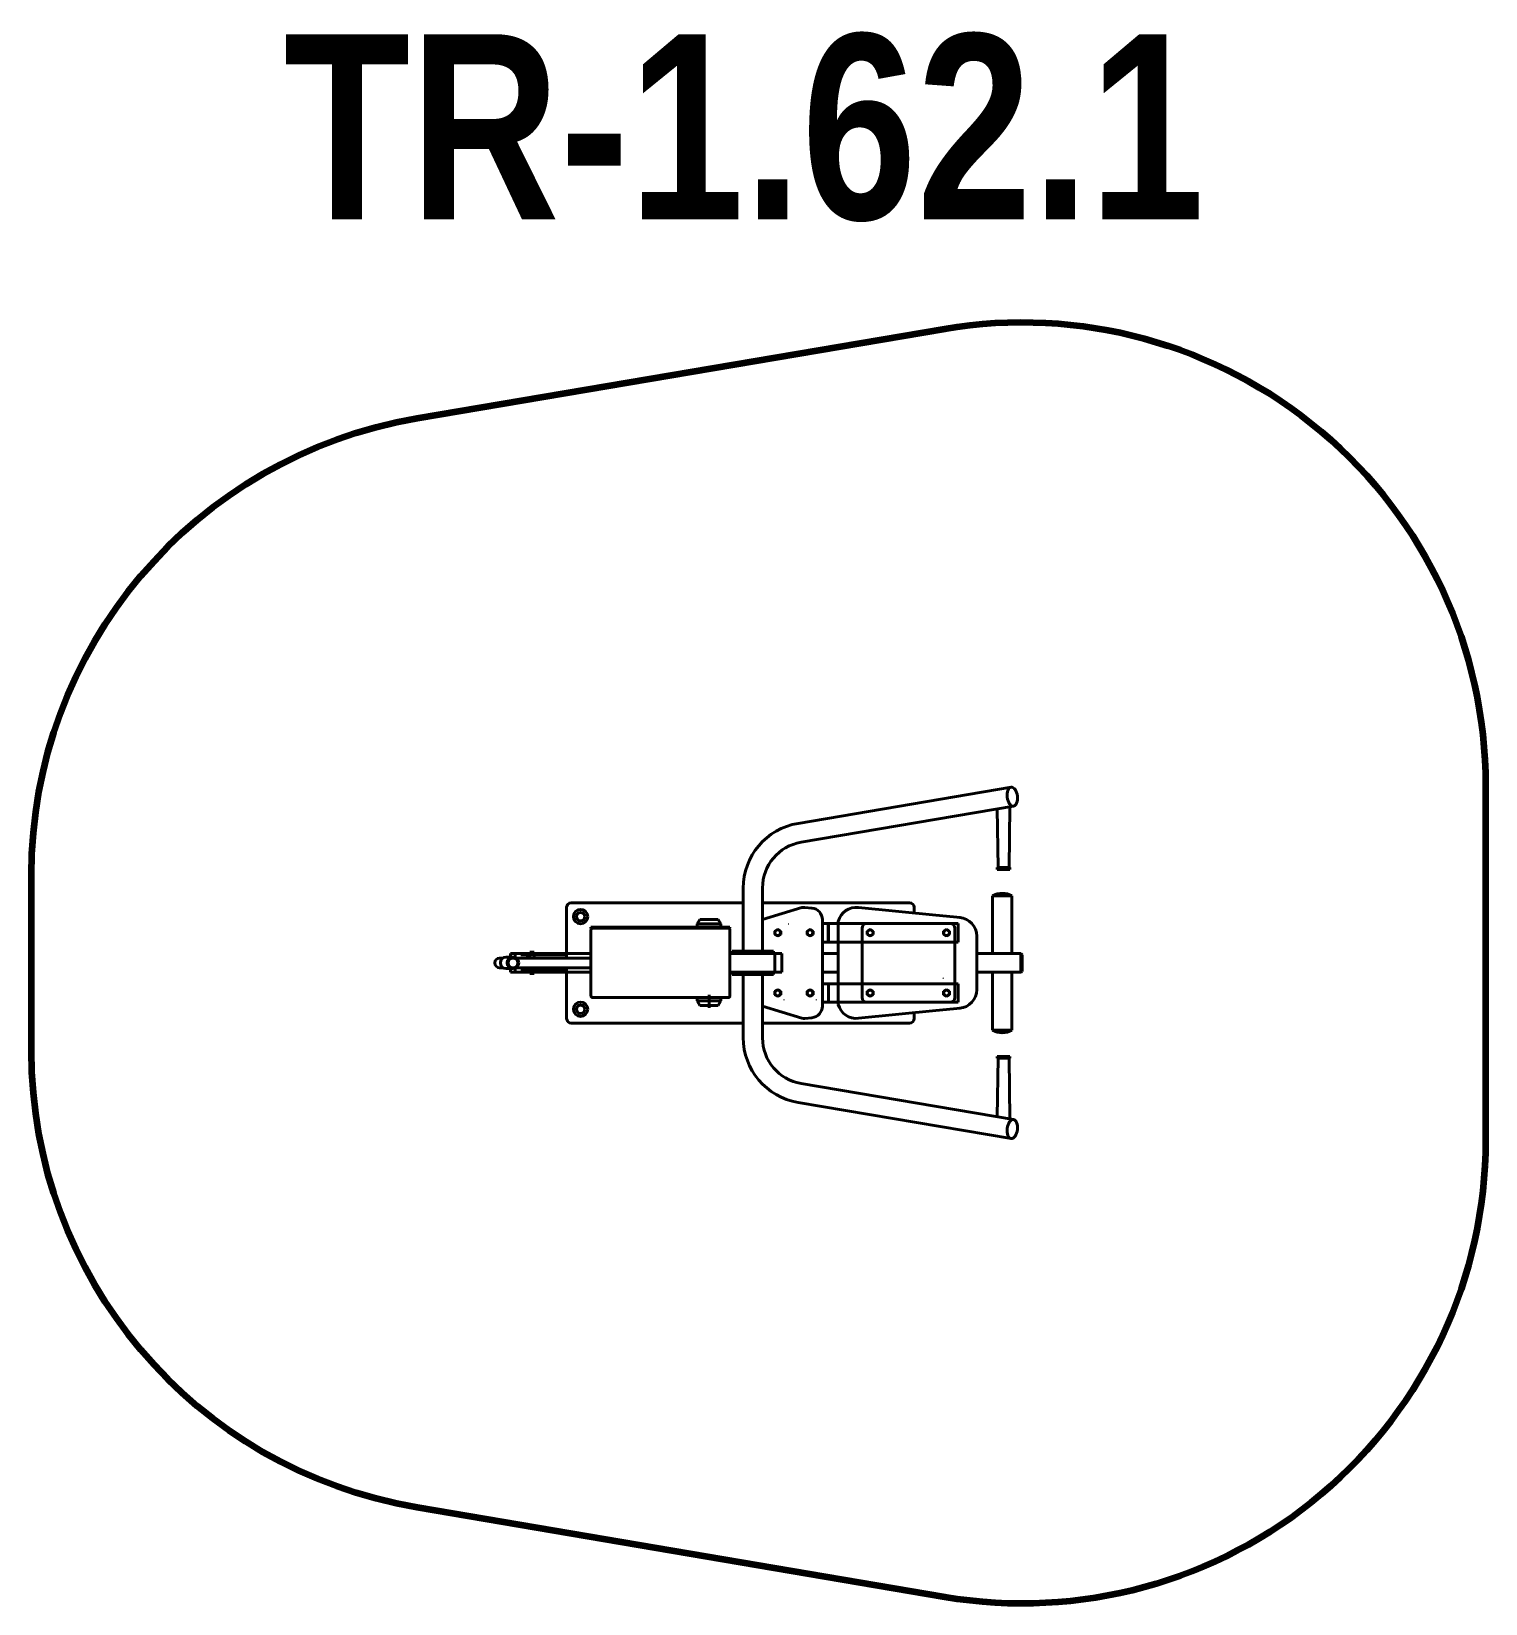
# Model space of a CAD drawing. Header units: millimetres. Extents: x 22276 to 25414, y 1749 to 5144.
import ezdxf

# ---------------------------------------------------------------- set-up
doc = ezdxf.new("R2010")
doc.units = ezdxf.units.MM
doc.layers.add('DiKom', color=7, linetype='Continuous')
doc.styles.add('style1', font='arialbd.ttf', dxfattribs={"width": 0.8})

msp = doc.modelspace()

# ---------------------------------------------------------------- hatches: boundary and pattern name
at = {"layer": 'DiKom', "linetype": 'Continuous', "lineweight": 40}
h = msp.add_hatch(color=7, dxfattribs=at)
h.paths.add_polyline_path([(24414.4, 3114), (24414.4, 3150), (24411.2, 3152.5), (24411.2, 3112.5)])
h.paths.add_polyline_path([(24350.2, 2987.5), (24357.4, 2984), (24365.2, 2982), (24373.2, 2981.6), (24381.1, 2982.8), (24388.6, 2985.5), (24392.2, 2987.5)])
h.paths.add_polyline_path([(24350.2, 3277.5), (24392.2, 3277.5), (24384.3, 3280.7), (24375.8, 3282.3), (24367.3, 3282.4), (24358.8, 3280.8), (24350.8, 3277.8)])

# ---------------------------------------------------------------- linework, layer by layer
at = {"layer": 'DiKom', "color": 7, "linetype": 'Continuous', "lineweight": 40}
for p, q in [((24390.2, 3511.8), (23930.5, 3433.8)), ((23937.1, 3392.9), (24395.6, 3470.8)), ((24362.3, 3338.6), (24360.5, 3464.8)), ((24385.9, 3338.6), (24387.5, 3469.5)), ((24360.5, 3334.4), (24360.5, 3338.6)), ((24360.5, 3338.6), (24387.5, 3338.6)), ((24360.5, 3334.4), (24387.5, 3334.4)), ((24387.5, 3334.4), (24387.5, 3338.6)), ((23812.3, 3157.5), (23812.3, 3293.8)), ((23853.8, 3157.5), (23853.8, 3294.3)), ((23812.3, 3262.5), (23441.1, 3262.5)), ((23915.7, 3262.5), (23853.8, 3262.5)), ((24171.1, 3262.5), (23915.7, 3262.5)), ((24350.2, 3277.5), (24350.2, 3152.5)), ((24392.2, 3277.5), (24350.2, 3277.5)), ((24392.2, 3152.5), (24392.2, 3277.5)), ((23431.1, 3252.5), (23431.1, 3152.5)), ((23713.1, 3216.5), (23718.8, 3226.5)), ((23758.3, 3226.5), (23718.8, 3226.5)), ((23764.1, 3216.5), (23758.3, 3226.5)), ((23938.8, 3252.2), (23853.8, 3225.9)), ((23945.2, 3252.4), (23960.6, 3250.9)), ((23983.1, 3132.5), (23983.1, 3226)), ((24228.2, 3235.5), (24060.9, 3252.2)), ((24181.1, 3240.2), (24181.1, 3252.5)), ((24280.9, 3230.2), (24228.2, 3235.5)), ((23483.6, 3209.5), (23483.6, 3207.5)), ((23483.6, 3209.5), (23783.6, 3209.5)), ((23483.6, 3209.5), (23483.6, 3207.5)), ((23483.6, 3207.5), (23488.6, 3207.5)), ((23483.6, 3203.5), (23483.6, 3061.5)), ((23488.6, 3207.5), (23778.6, 3207.5)), ((23713.1, 3209.5), (23713.1, 3216.5)), ((23713.1, 3216.5), (23764.1, 3216.5)), ((23764.1, 3209.5), (23764.1, 3216.5)), ((23783.6, 3207.5), (23778.6, 3207.5)), ((23783.6, 3207.5), (23783.6, 3209.5)), ((23783.6, 3209.5), (23783.6, 3207.5)), ((23783.6, 3061.5), (23783.6, 3203.5)), ((23880.1, 3201.2), (23886.6, 3205)), ((23880.1, 3193.7), (23880.1, 3201.2)), ((23886.6, 3190), (23880.1, 3193.7)), ((23886.6, 3205), (23893.1, 3201.2)), ((23893.1, 3193.7), (23886.6, 3190)), ((23893.1, 3201.2), (23893.1, 3193.7)), ((23949.9, 3201.2), (23956.4, 3205)), ((23949.9, 3193.7), (23949.9, 3201.2)), ((23956.4, 3190), (23949.9, 3193.7)), ((23956.4, 3205), (23962.9, 3201.2)), ((23962.9, 3193.7), (23956.4, 3190)), ((23962.9, 3201.2), (23962.9, 3193.7)), ((23982.9, 3217.5), (24017.4, 3217.5)), ((23994.2, 3217.5), (24039.9, 3217.5)), ((23995.8, 3217.5), (23995.8, 3177.5)), ((23996.2, 3177.5), (23996.2, 3217.5)), ((24017.4, 3132.5), (24017.4, 3222.1)), ((24028.7, 3217.5), (24276.2, 3217.5)), ((24068.7, 3057.5), (24068.7, 3207.5)), ((24078.7, 3217.5), (24258.7, 3217.5)), ((24086.2, 3205), (24079.7, 3201.2)), ((24079.7, 3201.2), (24079.7, 3193.7)), ((24079.7, 3193.7), (24086.2, 3190)), ((24092.7, 3201.2), (24086.2, 3205)), ((24086.2, 3190), (24092.7, 3193.7)), ((24092.7, 3193.7), (24092.7, 3201.2)), ((24251.2, 3205), (24244.7, 3201.2)), ((24244.7, 3201.2), (24244.7, 3193.7)), ((24244.7, 3193.7), (24251.2, 3190)), ((24257.7, 3201.2), (24251.2, 3205)), ((24251.2, 3190), (24257.7, 3193.7)), ((24257.7, 3193.7), (24257.7, 3201.2)), ((24268.7, 3207.5), (24268.7, 3057.5)), ((24276.2, 3217.5), (24276.2, 3177.5)), ((23788.2, 3152.5), (23788.2, 3157.5)), ((23788.2, 3157.5), (23877.8, 3157.5)), ((23877.8, 3152.5), (23877.8, 3157.5)), ((23983.1, 3177.5), (24017.4, 3177.5)), ((24276.2, 3177.5), (24016.2, 3177.5)), ((24316.2, 3132.5), (24316.2, 3190.5)), ((23286.5, 3143), (23293.8, 3143)), ((23300.5, 3145), (23315.1, 3145)), ((23310, 3152.5), (23483.6, 3152.5)), ((23310, 3152.5), (23310, 3145)), ((23319.9, 3152.5), (23319.9, 3144)), ((23321.9, 3143), (23483.6, 3143)), ((23332, 3152.5), (23332, 3149.5)), ((23332, 3149.5), (23431.1, 3149.5)), ((23346.7, 3149.5), (23346.7, 3143)), ((23351.5, 3155.4), (23361.2, 3155.4)), ((23351.5, 3155.4), (23351.5, 3152.5)), ((23351.5, 3149.5), (23351.5, 3143)), ((23361.2, 3155.4), (23361.2, 3152.5)), ((23361.2, 3149.5), (23361.2, 3143)), ((23419.2, 3152.5), (23419.2, 3149.5)), ((23431.1, 3152.5), (23431.1, 3143)), ((23431.1, 3152.5), (23431.1, 3143)), ((23483.6, 3152.5), (23483.6, 3112.5)), ((23783.6, 3152.5), (23884.5, 3152.5)), ((23880.1, 3152.5), (23880.1, 3112.5)), ((23884.5, 3152.5), (23895.3, 3152.5)), ((23895.3, 3112.5), (23895.3, 3152.5)), ((23983.1, 3152.5), (24017.4, 3152.5)), ((23983.1, 3038.9), (23983.1, 3132.5)), ((24017.4, 3042.9), (24017.4, 3132.5)), ((24411.2, 3152.5), (24316.2, 3152.5)), ((24316.2, 3132.5), (24316.2, 3074.5)), ((24350.2, 3152.5), (24392.2, 3152.5)), ((24411.2, 3112.5), (24411.2, 3152.5)), ((24411.2, 3152.5), (24414.4, 3150)), ((24414.4, 3150), (24414.4, 3114)), ((23286.5, 3122), (23293.8, 3122)), ((23300.5, 3120), (23315.1, 3120)), ((23310, 3120), (23310, 3112.5)), ((23310, 3112.5), (23483.6, 3112.5)), ((23319.9, 3120.9), (23319.9, 3112.5)), ((23321.9, 3122), (23483.6, 3122)), ((23332, 3115.5), (23431.1, 3115.5)), ((23332, 3115.5), (23332, 3112.5)), ((23346.7, 3122), (23346.7, 3115.5)), ((23351.5, 3115.5), (23351.5, 3122)), ((23351.5, 3109.5), (23351.5, 3112.5)), ((23351.5, 3109.5), (23361.2, 3109.5)), ((23361.2, 3115.5), (23361.2, 3122)), ((23361.2, 3109.5), (23361.2, 3112.5)), ((23419.2, 3115.5), (23419.2, 3112.5)), ((23431.1, 3122), (23431.1, 3112.5)), ((23431.1, 3112.5), (23431.1, 3012.5)), ((23895.3, 3112.5), (23783.6, 3112.5)), ((23788.2, 3112.5), (23788.2, 3107.5)), ((23788.2, 3107.5), (23877.8, 3107.5)), ((23812.3, 3107.5), (23812.3, 2971.2)), ((23853.8, 3107.5), (23853.8, 2970.6)), ((23877.8, 3112.5), (23877.8, 3107.5)), ((24017.4, 3112.5), (23983.1, 3112.5)), ((24316.2, 3112.5), (24411.2, 3112.5)), ((24350.2, 3112.5), (24350.2, 2987.5)), ((24392.2, 3112.5), (24350.2, 3112.5)), ((24392.2, 2987.5), (24392.2, 3112.5)), ((24414.4, 3114), (24411.2, 3112.5)), ((23487.6, 3057.5), (23779.6, 3057.5)), ((23563.6, 3057.5), (23566.8, 3057.5)), ((23566.8, 3057.5), (23600.3, 3057.5)), ((23600.3, 3057.5), (23603.6, 3057.5)), ((23713.1, 3057.5), (23713.1, 3050.5)), ((23738.6, 3035.3), (23738.6, 3063.5)), ((23738.6, 3035.3), (23738.6, 3063.2)), ((23764.1, 3057.5), (23764.1, 3050.5)), ((23886.6, 3075), (23880.1, 3071.2)), ((23880.1, 3071.2), (23880.1, 3063.7)), ((23880.1, 3063.7), (23886.6, 3060)), ((23893.1, 3071.2), (23886.6, 3075)), ((23886.6, 3060), (23893.1, 3063.7)), ((23893.1, 3063.7), (23893.1, 3071.2)), ((23956.4, 3075), (23949.9, 3071.2)), ((23949.9, 3071.2), (23949.9, 3063.7)), ((23949.9, 3063.7), (23956.4, 3060)), ((23962.9, 3071.2), (23956.4, 3075)), ((23956.4, 3060), (23962.9, 3063.7)), ((23962.9, 3063.7), (23962.9, 3071.2)), ((23983.6, 3087.5), (24016.2, 3087.5)), ((23983.6, 3087.5), (24016.2, 3087.5)), ((23996.2, 3047.5), (23996.2, 3087.5)), ((24276.2, 3087.5), (24016.2, 3087.5)), ((24086.2, 3075), (24079.7, 3071.2)), ((24079.7, 3071.2), (24079.7, 3063.7)), ((24079.7, 3063.7), (24086.2, 3060)), ((24092.7, 3071.2), (24086.2, 3075)), ((24086.2, 3060), (24092.7, 3063.7)), ((24092.7, 3063.7), (24092.7, 3071.2)), ((24251.2, 3075), (24244.7, 3071.2)), ((24244.7, 3071.2), (24244.7, 3063.7)), ((24244.7, 3063.7), (24251.2, 3060)), ((24257.7, 3071.2), (24251.2, 3075)), ((24251.2, 3060), (24257.7, 3063.7)), ((24257.7, 3063.7), (24257.7, 3071.2)), ((24276.2, 3047.5), (24276.2, 3087.5)), ((23713.1, 3050.5), (23718.8, 3040.5)), ((23713.1, 3050.5), (23764.1, 3050.5)), ((23758.3, 3040.5), (23718.8, 3040.5)), ((23764.1, 3050.5), (23758.3, 3040.5)), ((23938.8, 3012.8), (23853.8, 3039)), ((23982.9, 3047.5), (24017.4, 3047.5)), ((23994.2, 3047.5), (24039.9, 3047.5)), ((24028.7, 3047.5), (24276.2, 3047.5)), ((24228.2, 3029.5), (24060.9, 3012.8)), ((24258.7, 3047.5), (24078.7, 3047.5)), ((24181.1, 3012.5), (24181.1, 3024.8)), ((24280.9, 3034.7), (24228.2, 3029.5)), ((23441.1, 3002.5), (23812.3, 3002.5)), ((23853.8, 3002.5), (23915.7, 3002.5)), ((23915.7, 3002.5), (24171.1, 3002.5)), ((23945.2, 3012.5), (23960.6, 3014.1)), ((24350.2, 2987.5), (24392.2, 2987.5)), ((24360.5, 2930.5), (24387.5, 2930.5)), ((24360.5, 2930.5), (24360.5, 2926.4)), ((24360.5, 2926.4), (24387.5, 2926.4)), ((24362.3, 2926.4), (24360.5, 2800.2)), ((24385.9, 2926.4), (24387.5, 2795.5)), ((24387.5, 2930.5), (24387.5, 2926.4)), ((23937.1, 2872), (24395.6, 2794.2)), ((24390.2, 2753.1), (23930.5, 2831.2))]:
    msp.add_line(p, q, dxfattribs=at)
at = {"layer": 'DiKom', "color": 3, "lineweight": 200}
msp.add_lwpolyline([(22276, 2942.3), (22276, 3322.7, -0.365787), (23108.7, 4308.6), (24247.1, 4501.8, -0.464358), (25414.4, 3515.9), (25414.4, 2749, -0.464358), (24247.1, 1763.1), (23108.7, 1956.4, -0.365787)], format="xyb", close=True, dxfattribs=at)
at = {"layer": 'DiKom', "color": 7, "linetype": 'Continuous', "lineweight": 40}
for centre, radius in [((23461.1, 3232.5), 15.5), ((23461.1, 3232.5), 9), ((23886.6, 3197.5), 6.18), ((23956.4, 3197.5), 6.18), ((24086.2, 3197.5), 6.18), ((24251.2, 3197.5), 6.18), ((23315.1, 3132.5), 12.5), ((23315.1, 3132.5), 10.5), ((23886.6, 3067.5), 6.18), ((23956.4, 3067.5), 6.18), ((24086.2, 3067.5), 6.18), ((24251.2, 3067.5), 6.18), ((23461.1, 3032.5), 15.5), ((23461.1, 3032.5), 9)]:
    msp.add_circle(centre, radius, dxfattribs=at)
for centre, radius, start, end in [((23954.3, 3293.8), 142, 99.6326, 180), ((23953.8, 3294.3), 100, 99.6343, 180), ((23441.1, 3252.5), 10, 90, 180), ((24171.1, 3252.5), 10, 0, 90), ((24371.2, 3236.5), 46.1, 62.8726, 117.1274), ((23943.6, 3212.4), 40, 87.635, 96.7671), ((23958.1, 3226), 25, 0, 84.299), ((24056.2, 3212.4), 40, 83.2329, 166.0641), ((24276.2, 3190.5), 40, 0, 85.3651), ((23487.6, 3203.5), 4, 90, 180), ((23779.6, 3203.5), 4, 0, 90), ((23909.8, 3232.5), 15, 269.9577, 270.0423), ((24078.7, 3207.5), 10, 90, 180), ((24258.7, 3207.5), 10, 0, 90), ((23286.5, 3132.5), 10.5, 90, 270), ((23300.5, 3132.5), 12.5, 90, 270), ((24276.2, 3190.5), 40, 259.1931, 259.2898), ((24276.2, 3074.5), 40, 142.7529, 142.7753), ((24276.2, 3074.5), 40, 100.7102, 100.8069), ((23487.6, 3061.5), 4, 180, 270), ((23779.6, 3061.5), 4, 270, 0), ((24078.7, 3057.5), 10, 180, 270), ((24258.7, 3057.5), 10, 270, 0), ((24276.2, 3074.5), 40, 274.6349, 0), ((23859.4, 3052.5), 40, 359.9613, 0), ((23958.1, 3038.9), 25, 275.701, 0), ((23929.2, 3052.5), 40, 359.9613, 0), ((24056.2, 3052.5), 40, 193.9359, 276.7671), ((23441.1, 3012.5), 10, 180, 270), ((23943.6, 3052.5), 40, 263.2329, 272.365), ((24171.1, 3012.5), 10, 270, 0), ((24371.2, 3021.6), 40.1, 238.4093, 301.5907), ((23954.3, 2971.2), 142, 180, 260.3674), ((23953.8, 2970.6), 100, 180, 260.3657)]:
    msp.add_arc(centre, radius, start, end, dxfattribs=at)
for centre, major_axis in [((24392.9, 3491.3), (-2.4, 20.6)), ((24392.9, 2773.7), (2.4, 20.6))]:
    msp.add_ellipse(centre, major_axis=major_axis, ratio=0.531433, dxfattribs=at)

# ---------------------------------------------------------------- texts
at = {"layer": 'DiKom', "insert": (22820.6, 5137.8), "char_height": 400, "attachment_point": 1, "style": 'style1'}
msp.add_mtext_dynamic_manual_height_columns('TR-1.62.1', width=2518.219, gutter_width=2.09, heights=[0], dxfattribs=at)

doc.saveas('drawing.dxf')
